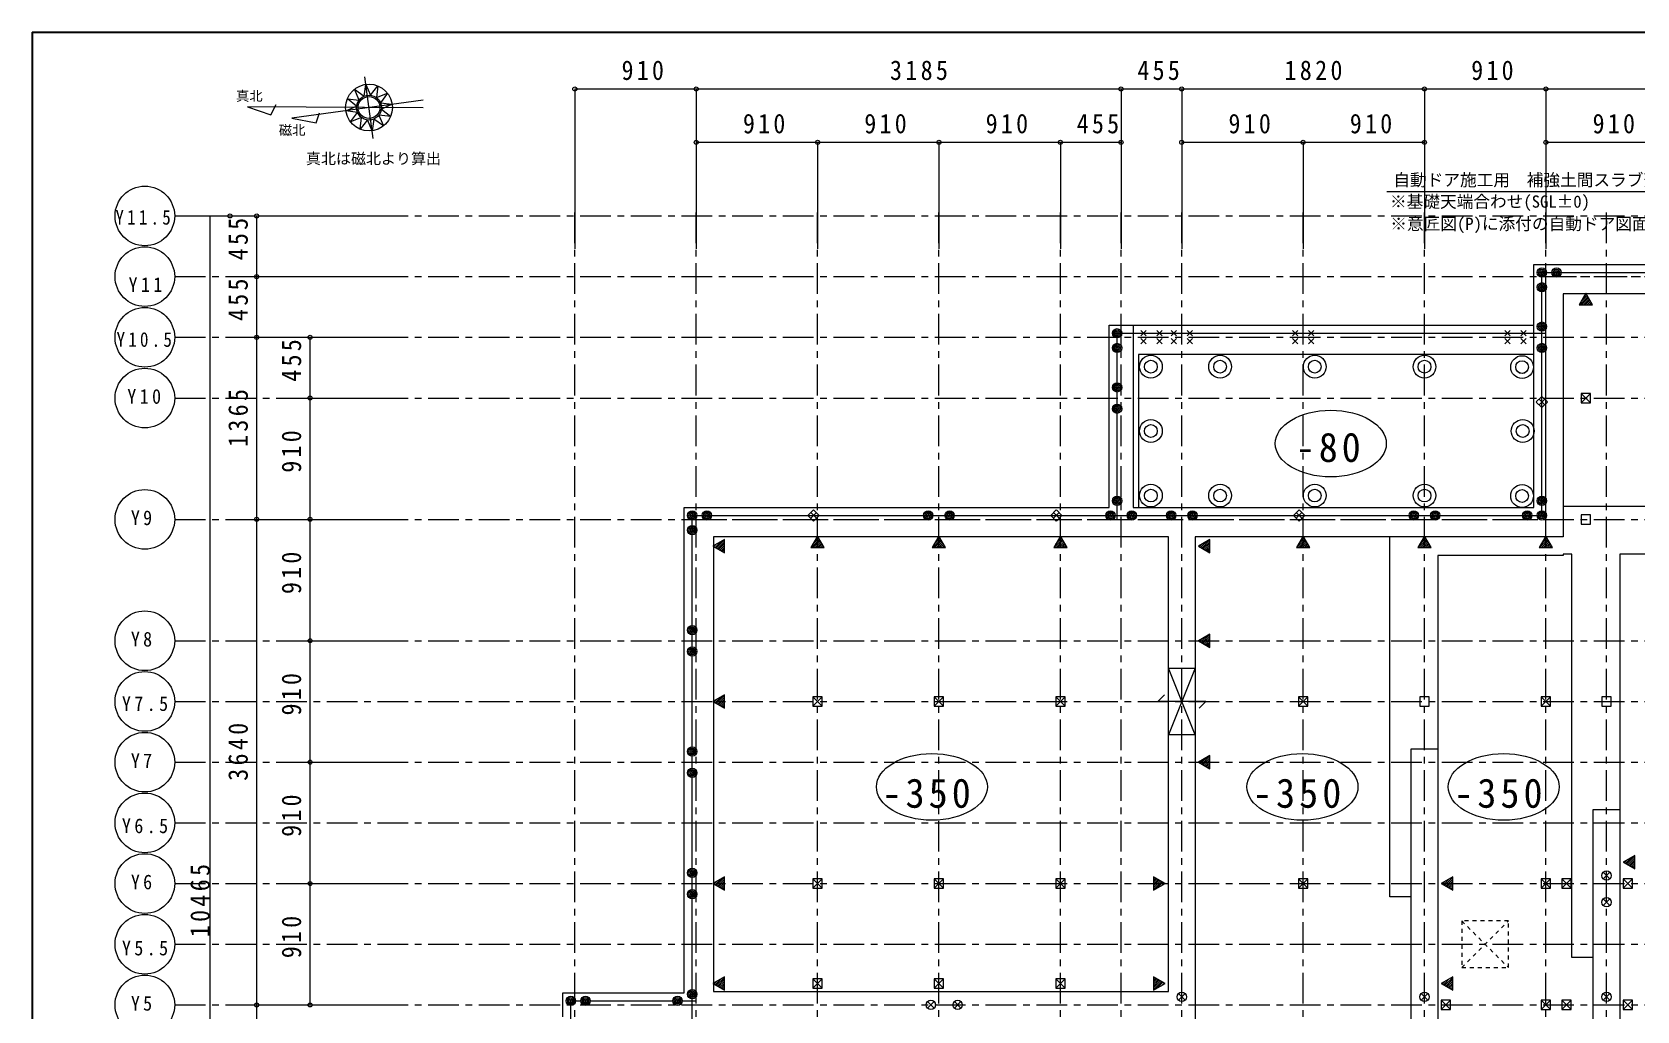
# Model space of a CAD drawing. Units: millimetres at full size, sheet at 1:50. Extents: x -17704 to 55037, y -1981 to 18549.
# Drawn here: x -17704 to -5672, y 10931 to 18270 of the extents above; entities that cross this region are included whole.
import ezdxf
from ezdxf.enums import TextEntityAlignment as Align

# ---------------------------------------------------------------- set-up
doc = ezdxf.new("R2010")
doc.units = ezdxf.units.MM
doc.header["$LTSCALE"] = 50
doc.linetypes.add('USER2', pattern=[7.6, 4.6, -1, 1, -1])
doc.linetypes.add('USER4', pattern=[1.2, 0.6, -0.6])
for name, color, linetype, lineweight in [('0-1_画層21', 30, 'Continuous', 18), ('1-0', 7, 'Continuous', 18), ('3-0', 7, 'Continuous', 5), ('3-5', 6, 'Continuous', 15), ('8-0', 9, 'Continuous', 18)]:
    doc.layers.add(name, color=color, linetype=linetype, lineweight=lineweight)
doc.layers.add('5-0', color=7, linetype='Continuous')
doc.styles.add('ＭＳ ゴシック', font='')
doc.styles.get('ＭＳ ゴシック').set_extended_font_data('MS Gothic')

msp = doc.modelspace()

# ---------------------------------------------------------------- linework, layer by layer
at = {"layer": '0-1_画層21'}
for p, q in [((-6444.84, 16526.23), (-3989.84, 16526.23)), ((-6444.84, 14706.23), (-6444.84, 16526.23)), ((-4209.84, 16306.23), (-6224.84, 16306.23)), ((-6224.84, 16306.23), (-6224.84, 14486.23)), ((-9449.83, 16071.23), (-6444.84, 16071.23)), ((-12814.83, 14706.23), (-9629.83, 14706.23)), ((-12814.83, 11066.24), (-12814.83, 14706.23)), ((-7354.84, 14706.23), (-6444.84, 14706.23)), ((-6224.84, 14716.23), (-4209.84, 14716.23)), ((-12754.83, 6396.24), (-12754.83, 14646.23)), ((-12594.83, 14486.23), (-12594.83, 11076.24)), ((-9184.83, 14486.23), (-12594.83, 14486.23)), ((-9184.83, 11076.24), (-9184.83, 14486.23)), ((-8984.83, 14486.23), (-8984.83, 10166.24)), ((-7174.84, 14486.23), (-8984.83, 14486.23)), ((-7524.84, 12796.23), (-7524.84, 14486.23)), ((-6224.84, 14486.23), (-7354.84, 14486.23)), ((-7164.84, 14346.23), (-7164.84, 12896.23)), ((-6224.84, 14346.23), (-7164.84, 14346.23)), ((-6159.84, 12341.23), (-6159.84, 14356.23)), ((-5799.84, 14356.23), (-5799.84, 12441.23)), ((-4209.84, 14356.23), (-5799.84, 14356.23)), ((-8984.83, 13001.23), (-9184.84, 13501.24)), ((-8984.83, 13001.23), (-9184.83, 13001.23)), ((-7524.84, 11786.23), (-7524.84, 12896.23)), ((-7364.84, 11786.23), (-7364.84, 12896.23)), ((-7364.84, 12896.23), (-7164.84, 12896.23)), ((-7164.84, 12896.23), (-7164.84, 11786.23)), ((-6159.84, 11331.24), (-6159.84, 12441.23)), ((-5799.84, 12441.23), (-5799.84, 11331.24)), ((-7364.84, 10166.24), (-7364.84, 11986.23)), ((-7164.84, 11986.23), (-7164.84, 10166.24)), ((-5999.84, 10166.24), (-5999.84, 11531.23)), ((-5799.84, 11531.23), (-5799.84, 10166.24)), ((-5999.84, 11331.24), (-6159.84, 11331.24)), ((-12594.83, 11076.24), (-9184.83, 11076.24)), ((-13724.83, 11066.24), (-12814.83, 11066.24)), ((-13724.83, 10886.24), (-13724.83, 11066.24))]:
    msp.add_line(p, q, dxfattribs=at)
for points in [[(-9629.83, 14706.23), (-9629.83, 16071.23), (-9449.83, 16071.23), (-9449.83, 14706.23), (-7174.84, 14706.23)], [(-6444.84, 15851.23), (-9409.83, 15851.23), (-9409.83, 14706.23)], [(-9184.83, 13501.23), (-8984.83, 13501.23), (-9184.84, 13001.23)], [(-5999.84, 11331.24), (-5999.84, 12441.23), (-5799.84, 12441.23)]]:
    msp.add_lwpolyline(points, dxfattribs=at)
at = {"layer": '1-0'}
for p, q in [((-15145.55, 17472.34), (-15210.12, 17935.23)), ((-15285.59, 17842.01), (-15214.27, 17789.87)), ((-15252.43, 17760.12), (-15285.59, 17842.01)), ((-15214.27, 17789.87), (-15202.04, 17877.37)), ((-15202.04, 17877.37), (-15166.34, 17796.55)), ((-15166.34, 17796.55), (-15112.01, 17866.22)), ((-15112.01, 17866.22), (-15121.5, 17778.38)), ((-15121.5, 17778.38), (-15039.61, 17811.55)), ((-15039.61, 17811.55), (-15091.75, 17740.22)), ((-16089.19, 17710.03), (-15914.33, 17650.41)), ((-14770.94, 17701), (-16089.19, 17710.03)), ((-15914.33, 17650.41), (-15875.15, 17727.44)), ((-14772.8, 17760.28), (-15756.45, 17623.08)), ((-15351.42, 17679.57), (-15270.6, 17715.27)), ((-15340.27, 17769.61), (-15252.43, 17760.12)), ((-15270.6, 17715.27), (-15340.27, 17769.61)), ((-15091.75, 17740.22), (-15004.25, 17728)), ((-15004.25, 17728), (-15085.07, 17692.3)), ((-15085.07, 17692.3), (-15015.4, 17637.96)), ((-15756.45, 17623.08), (-15574.79, 17589.43)), ((-15574.79, 17589.43), (-15549.61, 17664.17)), ((-15263.91, 17667.35), (-15351.42, 17679.57)), ((-15316.05, 17596.03), (-15263.91, 17667.35)), ((-15234.16, 17629.19), (-15316.05, 17596.03)), ((-15243.66, 17541.35), (-15234.16, 17629.19)), ((-15189.32, 17611.02), (-15243.66, 17541.35)), ((-15153.62, 17530.2), (-15189.32, 17611.02)), ((-15141.4, 17617.71), (-15153.62, 17530.2)), ((-15070.07, 17565.56), (-15141.4, 17617.71)), ((-15103.24, 17647.46), (-15070.07, 17565.56)), ((-15015.4, 17637.96), (-15103.24, 17647.46))]:
    msp.add_line(p, q, dxfattribs=at)
for radius in [175.26, 93.47, 81.79]:
    msp.add_circle((-15177.83, 17703.79), radius, dxfattribs=at)
at = {"layer": '3-0'}
msp.add_line((-7547.93, 17075.14), (-4193.85, 17075.14), dxfattribs=at)
for centre in [(-7967.3, 15184.45), (-10957.41, 12610.6), (-8179.66, 12610.6), (-6670.76, 12610.6)]:
    msp.add_ellipse(centre, major_axis=(416.1, 0), ratio=0.6, dxfattribs=at)
at = {"layer": '3-5'}
for centre, radius in [((-9316.3, 15761), 85.31), ((-9316.3, 15761), 47.77), ((-8797.04, 15761), 85.31), ((-8797.04, 15761), 47.77), ((-8087.58, 15761), 85.31), ((-8087.58, 15761), 47.77), ((-7264.78, 15761), 85.31), ((-7264.78, 15761), 47.77), ((-6533.22, 15757.84), 85.31), ((-6533.22, 15757.84), 47.77), ((-6533.22, 15757.79), 47.77), ((-9316.3, 15278.77), 85.31), ((-9316.3, 15278.77), 47.77), ((-6528.53, 15278.77), 85.31), ((-6528.53, 15278.77), 47.77), ((-9316.3, 14795.03), 85.31), ((-9316.3, 14795.03), 47.77), ((-8797.04, 14795.03), 85.31), ((-8797.04, 14795.03), 47.77), ((-8087.58, 14795.03), 85.31), ((-8087.58, 14795.03), 47.77), ((-7264.78, 14795.03), 85.31), ((-7264.78, 14795.03), 47.77), ((-6533.22, 14791.82), 85.31), ((-6533.22, 14791.82), 47.77)]:
    msp.add_circle(centre, radius, dxfattribs=at)
at = {"layer": '5-0'}
for q in [(-17703.72, -1981.01), (10860.17, 18269.53)]:
    msp.add_line((-17703.72, 18269.53), q, dxfattribs=at)
at = {"layer": '8-0'}
for p, q in [((-13634.83, 17843.46), (-12724.83, 17843.46)), ((-13634.83, 17843.46), (-13634.83, 16643.46)), ((-12724.83, 17843.46), (-12724.83, 16643.46)), ((-12724.83, 17843.46), (-9539.83, 17843.46)), ((-12724.83, 17843.46), (-12724.83, 16643.46)), ((-9539.83, 17843.46), (-9539.83, 16643.46)), ((-9539.83, 17843.46), (-9084.83, 17843.46)), ((-9539.83, 17843.46), (-9539.83, 16643.46)), ((-9084.83, 17843.46), (-9084.83, 16643.46)), ((-9084.83, 17843.46), (-7264.84, 17843.46)), ((-9084.83, 17843.46), (-9084.83, 16643.46)), ((-7264.84, 17843.46), (-7264.84, 16643.46)), ((-7264.84, 17843.46), (-6354.84, 17843.46)), ((-7264.84, 17843.46), (-7264.84, 16643.46)), ((-6354.84, 17843.46), (-6354.84, 16643.46)), ((-6354.84, 17843.46), (-4079.84, 17843.46)), ((-6354.84, 17843.46), (-6354.84, 16643.46)), ((-12724.83, 17443.46), (-11814.83, 17443.46)), ((-12724.83, 17443.46), (-12724.83, 16643.46)), ((-11814.83, 17443.46), (-11814.83, 16643.46)), ((-11814.83, 17443.46), (-10904.83, 17443.46)), ((-11814.83, 17443.46), (-11814.83, 16643.46)), ((-10904.83, 17443.46), (-10904.83, 16643.46)), ((-10904.83, 17443.46), (-9994.83, 17443.46)), ((-10904.83, 17443.46), (-10904.83, 16643.46)), ((-9994.83, 17443.46), (-9994.83, 16643.46)), ((-9994.83, 17443.46), (-9539.83, 17443.46)), ((-9994.83, 17443.46), (-9994.83, 16643.46)), ((-9539.83, 17443.46), (-9539.83, 16643.46)), ((-9084.83, 17443.46), (-8174.84, 17443.46)), ((-9084.83, 17443.46), (-9084.83, 16643.46)), ((-8174.84, 17443.46), (-8174.84, 16643.46)), ((-8174.84, 17443.46), (-7264.84, 17443.46)), ((-8174.84, 17443.46), (-8174.84, 16643.46)), ((-7264.84, 17443.46), (-7264.84, 16643.46)), ((-6354.84, 17443.46), (-5444.84, 17443.46)), ((-6354.84, 17443.46), (-6354.84, 16643.46)), ((-16434.82, 16891.23), (-15034.83, 16891.23)), ((-16368.16, 6426.24), (-16368.16, 16891.23)), ((-16234.83, 16891.23), (-15034.83, 16891.23)), ((-16019.6, 16436.23), (-16019.6, 16891.23)), ((-16234.83, 16436.23), (-15034.83, 16436.23)), ((-16234.83, 16436.23), (-15034.83, 16436.23)), ((-16019.6, 15981.23), (-16019.6, 16436.23)), ((-6101.42, 16224.63), (-6040.19, 16285.86)), ((-6090.18, 16250.01), (-6045.37, 16294.82)), ((-6087.28, 16224.63), (-6035.01, 16276.89)), ((-6073.14, 16224.63), (-6029.84, 16267.93)), ((-6070.87, 16283.47), (-6050.54, 16303.79)), ((-6059, 16224.63), (-6024.66, 16258.96)), ((-6044.86, 16224.63), (-6019.49, 16250)), ((-6030.71, 16224.63), (-6014.31, 16241.03)), ((-6016.57, 16224.63), (-6009.13, 16232.06)), ((-9569.83, 14616.23), (-9569.83, 16011.23)), ((-9569.83, 16011.23), (-6354.84, 16011.23)), ((-9392.33, 15991.23), (-9352.33, 16031.23)), ((-9352.33, 15991.23), (-9392.33, 16031.23)), ((-9272.33, 15991.23), (-9232.33, 16031.23)), ((-9232.33, 15991.23), (-9272.33, 16031.23)), ((-9164.83, 15991.23), (-9124.83, 16031.23)), ((-9124.83, 15991.23), (-9164.83, 16031.23)), ((-9044.83, 15991.23), (-9004.83, 16031.23)), ((-9004.83, 15991.23), (-9044.83, 16031.23)), ((-8254.84, 15991.23), (-8214.84, 16031.23)), ((-8214.84, 15991.23), (-8254.84, 16031.23)), ((-8134.84, 15991.23), (-8094.84, 16031.23)), ((-8094.84, 15991.23), (-8134.84, 16031.23)), ((-6662.34, 15991.23), (-6622.34, 16031.23)), ((-6622.34, 15991.23), (-6662.34, 16031.23)), ((-6542.34, 15991.23), (-6502.34, 16031.23)), ((-6502.34, 15991.23), (-6542.34, 16031.23)), ((-16234.83, 15981.23), (-15034.83, 15981.23)), ((-16234.83, 15981.23), (-15034.83, 15981.23)), ((-16019.6, 14616.23), (-16019.6, 15981.23)), ((-15834.83, 15981.23), (-15034.83, 15981.23)), ((-15619.6, 15526.23), (-15619.6, 15981.23)), ((-9392.33, 15931.23), (-9352.33, 15971.23)), ((-9352.33, 15931.23), (-9392.33, 15971.23)), ((-9272.33, 15931.23), (-9232.33, 15971.23)), ((-9232.33, 15931.23), (-9272.33, 15971.23)), ((-9164.83, 15931.23), (-9124.83, 15971.23)), ((-9124.83, 15931.23), (-9164.83, 15971.23)), ((-9044.83, 15931.23), (-9004.83, 15971.23)), ((-9004.83, 15931.23), (-9044.83, 15971.23)), ((-8254.84, 15931.23), (-8214.84, 15971.23)), ((-8214.84, 15931.23), (-8254.84, 15971.23)), ((-8134.84, 15931.23), (-8094.84, 15971.23)), ((-8094.84, 15931.23), (-8134.84, 15971.23)), ((-6662.34, 15931.23), (-6622.34, 15971.23)), ((-6622.34, 15931.23), (-6662.34, 15971.23)), ((-6542.34, 15931.23), (-6502.34, 15971.23)), ((-6502.34, 15931.23), (-6542.34, 15971.23)), ((-15834.83, 15526.23), (-15034.83, 15526.23)), ((-15834.83, 15526.23), (-15034.83, 15526.23)), ((-15619.6, 14616.23), (-15619.6, 15526.23)), ((-6427.05, 15496.44), (-6385.05, 15538.44)), ((-6342.62, 15496.44), (-6384.62, 15538.44)), ((-6089.84, 15491.23), (-6019.84, 15561.23)), ((-6019.84, 15491.23), (-6089.84, 15561.23)), ((-6385.05, 15454.02), (-6427.05, 15496.02)), ((-6405.84, 15475.23), (-6363.84, 15517.23)), ((-6363.84, 15475.23), (-6405.84, 15517.23)), ((-6384.62, 15454.02), (-6342.62, 15496.02)), ((-11887.04, 14646.44), (-11845.04, 14688.44)), ((-11802.62, 14646.44), (-11844.62, 14688.44)), ((-10067.05, 14646.44), (-10025.05, 14688.44)), ((-9982.62, 14646.44), (-10024.62, 14688.44)), ((-8247.05, 14646.44), (-8205.05, 14688.44)), ((-8162.62, 14646.44), (-8204.62, 14688.44)), ((-16234.83, 14616.23), (-15034.83, 14616.23)), ((-16234.83, 14616.23), (-15034.83, 14616.23)), ((-16019.6, 10976.24), (-16019.6, 14616.23)), ((-15834.83, 14616.23), (-15034.83, 14616.23)), ((-15834.83, 14616.23), (-15034.83, 14616.23)), ((-15619.6, 13706.23), (-15619.6, 14616.23)), ((-11845.04, 14604.02), (-11887.04, 14646.02)), ((-11865.83, 14625.23), (-11823.83, 14667.23)), ((-11823.83, 14625.23), (-11865.83, 14667.23)), ((-11844.62, 14604.02), (-11802.62, 14646.02)), ((-10025.05, 14604.02), (-10067.05, 14646.02)), ((-10045.83, 14625.23), (-10003.83, 14667.23)), ((-10003.83, 14625.23), (-10045.83, 14667.23)), ((-10024.62, 14604.02), (-9982.62, 14646.02)), ((-8205.05, 14604.02), (-8247.05, 14646.02)), ((-8225.84, 14625.23), (-8183.84, 14667.23)), ((-8183.84, 14625.23), (-8225.84, 14667.23)), ((-8204.62, 14604.02), (-8162.62, 14646.02)), ((-12583.43, 14406.76), (-12538.61, 14451.58)), ((-12574.46, 14401.58), (-12513.23, 14462.82)), ((-12565.49, 14396.41), (-12513.23, 14448.67)), ((-11861.42, 14404.63), (-11800.18, 14465.86)), ((-11850.18, 14430.01), (-11805.36, 14474.83)), ((-11847.27, 14404.63), (-11795.01, 14456.9)), ((-11833.13, 14404.63), (-11789.83, 14447.93)), ((-11830.86, 14463.47), (-11810.54, 14483.79)), ((-11818.99, 14404.63), (-11784.65, 14438.96)), ((-10951.42, 14404.63), (-10890.18, 14465.86)), ((-10940.18, 14430.01), (-10895.36, 14474.83)), ((-10937.28, 14404.63), (-10885.01, 14456.9)), ((-10923.13, 14404.63), (-10879.83, 14447.93)), ((-10920.86, 14463.47), (-10900.54, 14483.79)), ((-10908.99, 14404.63), (-10874.66, 14438.96)), ((-10041.42, 14404.63), (-9980.19, 14465.86)), ((-10030.18, 14430.01), (-9985.36, 14474.83)), ((-10027.28, 14404.63), (-9975.01, 14456.9)), ((-10013.13, 14404.63), (-9969.83, 14447.93)), ((-10010.86, 14463.47), (-9990.54, 14483.79)), ((-9998.99, 14404.63), (-9964.66, 14438.96)), ((-8943.43, 14406.76), (-8898.61, 14451.58)), ((-8934.46, 14401.58), (-8873.23, 14462.82)), ((-8925.5, 14396.41), (-8873.23, 14448.67)), ((-8221.42, 14404.63), (-8160.19, 14465.86)), ((-8210.18, 14430.01), (-8165.36, 14474.83)), ((-8207.28, 14404.63), (-8155.01, 14456.9)), ((-8193.14, 14404.63), (-8149.84, 14447.93)), ((-8190.86, 14463.47), (-8170.54, 14483.79)), ((-8178.99, 14404.63), (-8144.66, 14438.96)), ((-7311.42, 14404.63), (-7250.19, 14465.86)), ((-7300.18, 14430.01), (-7255.37, 14474.83)), ((-7297.28, 14404.63), (-7245.01, 14456.9)), ((-7283.14, 14404.63), (-7239.84, 14447.93)), ((-7280.86, 14463.47), (-7260.54, 14483.79)), ((-7269, 14404.63), (-7234.66, 14438.96)), ((-6401.42, 14404.63), (-6340.19, 14465.86)), ((-6390.18, 14430.01), (-6345.37, 14474.83)), ((-6387.28, 14404.63), (-6335.01, 14456.9)), ((-6373.14, 14404.63), (-6329.84, 14447.93)), ((-6370.87, 14463.47), (-6350.54, 14483.79)), ((-6359, 14404.63), (-6324.66, 14438.96)), ((-12592.39, 14411.94), (-12572.07, 14432.26)), ((-12556.53, 14391.23), (-12513.23, 14434.53)), ((-12547.56, 14386.05), (-12513.23, 14420.39)), ((-12538.6, 14380.88), (-12513.23, 14406.25)), ((-12529.63, 14375.7), (-12513.23, 14392.11)), ((-12520.67, 14370.53), (-12513.23, 14377.96)), ((-11804.85, 14404.63), (-11779.48, 14430)), ((-11790.71, 14404.63), (-11774.3, 14421.03)), ((-11776.56, 14404.63), (-11769.13, 14412.07)), ((-10894.85, 14404.63), (-10869.48, 14430)), ((-10880.71, 14404.63), (-10864.3, 14421.03)), ((-10866.56, 14404.63), (-10859.13, 14412.07)), ((-9984.85, 14404.63), (-9959.48, 14430)), ((-9970.71, 14404.63), (-9954.3, 14421.03)), ((-9956.57, 14404.63), (-9949.13, 14412.07)), ((-8952.4, 14411.94), (-8932.07, 14432.26)), ((-8916.53, 14391.23), (-8873.23, 14434.53)), ((-8907.57, 14386.05), (-8873.23, 14420.39)), ((-8898.6, 14380.88), (-8873.23, 14406.25)), ((-8889.64, 14375.7), (-8873.23, 14392.11)), ((-8880.67, 14370.53), (-8873.23, 14377.96)), ((-8164.85, 14404.63), (-8139.48, 14430)), ((-8150.71, 14404.63), (-8134.31, 14421.03)), ((-8136.57, 14404.63), (-8129.13, 14412.07)), ((-7254.85, 14404.63), (-7229.48, 14430)), ((-7240.71, 14404.63), (-7224.31, 14421.03)), ((-7226.57, 14404.63), (-7219.13, 14412.07)), ((-6344.86, 14404.63), (-6319.49, 14430)), ((-6330.71, 14404.63), (-6314.31, 14421.03)), ((-6316.57, 14404.63), (-6309.13, 14412.07)), ((-8952.4, 13701.94), (-8932.07, 13722.26)), ((-8943.43, 13696.76), (-8898.61, 13741.58)), ((-8934.46, 13691.58), (-8873.23, 13752.82)), ((-8925.5, 13686.41), (-8873.23, 13738.68)), ((-8916.53, 13681.23), (-8873.23, 13724.53)), ((-15834.83, 13706.23), (-15034.83, 13706.23)), ((-15834.83, 13706.23), (-15034.83, 13706.23)), ((-15619.6, 12796.23), (-15619.6, 13706.23)), ((-8907.57, 13676.06), (-8873.23, 13710.39)), ((-8898.6, 13670.88), (-8873.23, 13696.25)), ((-8889.64, 13665.7), (-8873.23, 13682.11)), ((-8880.67, 13660.53), (-8873.23, 13667.96)), ((-9184.83, 13001.23), (-9184.83, 13501.23)), ((-8984.83, 13501.23), (-8984.83, 13001.23)), ((-12592.39, 13246.94), (-12572.07, 13267.26)), ((-12583.43, 13241.76), (-12538.61, 13286.58)), ((-12574.46, 13236.59), (-12513.23, 13297.82)), ((-12565.49, 13231.41), (-12513.23, 13283.68)), ((-12556.53, 13226.23), (-12513.23, 13269.53)), ((-12547.56, 13221.06), (-12513.23, 13255.39)), ((-12538.6, 13215.88), (-12513.23, 13241.25)), ((-11849.83, 13216.23), (-11779.83, 13286.23)), ((-11779.83, 13216.23), (-11849.83, 13286.23)), ((-10939.83, 13216.23), (-10869.83, 13286.23)), ((-10869.83, 13216.23), (-10939.83, 13286.23)), ((-10029.83, 13216.23), (-9959.83, 13286.23)), ((-9959.83, 13216.23), (-10029.83, 13286.23)), ((-9264.83, 13251.23), (-9214.83, 13301.23)), ((-8904.83, 13251.23), (-9264.83, 13251.23)), ((-8904.83, 13251.23), (-8954.83, 13201.23)), ((-8209.84, 13216.23), (-8139.84, 13286.23)), ((-8139.84, 13216.23), (-8209.84, 13286.23)), ((-6389.84, 13216.23), (-6319.84, 13286.23)), ((-6319.84, 13216.23), (-6389.84, 13286.23)), ((-12529.63, 13210.7), (-12513.23, 13227.11)), ((-12520.67, 13205.53), (-12513.23, 13212.97)), ((-15834.83, 12796.23), (-15034.83, 12796.23)), ((-15834.83, 12796.23), (-15034.83, 12796.23)), ((-15619.6, 11886.23), (-15619.6, 12796.23)), ((-8952.4, 12791.94), (-8932.07, 12812.26)), ((-8943.43, 12786.76), (-8898.61, 12831.58)), ((-8934.46, 12781.59), (-8873.23, 12842.82)), ((-8925.5, 12776.41), (-8873.23, 12828.68)), ((-8916.53, 12771.23), (-8873.23, 12814.53)), ((-8907.57, 12766.06), (-8873.23, 12800.39)), ((-8898.6, 12760.88), (-8873.23, 12786.25)), ((-8889.64, 12755.7), (-8873.23, 12772.11)), ((-8880.67, 12750.53), (-8873.23, 12757.97)), ((-5767.4, 12041.94), (-5747.08, 12062.26)), ((-5758.43, 12036.76), (-5713.62, 12081.58)), ((-5749.47, 12031.59), (-5688.24, 12092.82)), ((-5740.5, 12026.41), (-5688.24, 12078.68)), ((-5731.54, 12021.23), (-5688.24, 12064.54)), ((-5722.57, 12016.06), (-5688.24, 12050.39)), ((-5713.61, 12010.88), (-5688.24, 12036.25)), ((-12583.43, 11876.76), (-12538.61, 11921.58)), ((-12574.46, 11871.59), (-12513.23, 11932.82)), ((-12565.49, 11866.41), (-12513.23, 11918.68)), ((-11849.83, 11851.23), (-11779.83, 11921.23)), ((-11779.83, 11851.23), (-11849.83, 11921.23)), ((-10939.83, 11851.23), (-10869.83, 11921.23)), ((-10869.83, 11851.23), (-10939.83, 11921.23)), ((-10029.83, 11851.23), (-9959.83, 11921.23)), ((-9959.83, 11851.23), (-10029.83, 11921.23)), ((-9296.44, 11924.5), (-9289, 11931.94)), ((-9296.44, 11910.36), (-9280.03, 11926.76)), ((-9296.44, 11896.22), (-9271.07, 11921.59)), ((-9296.44, 11882.08), (-9262.1, 11916.41)), ((-9296.44, 11867.93), (-9253.14, 11911.23)), ((-8209.84, 11851.23), (-8139.84, 11921.23)), ((-8139.84, 11851.23), (-8209.84, 11921.23)), ((-7123.43, 11876.76), (-7078.62, 11921.58)), ((-7114.47, 11871.59), (-7053.23, 11932.82)), ((-7105.5, 11866.41), (-7053.23, 11918.68)), ((-6389.84, 11851.23), (-6319.84, 11921.23)), ((-6319.84, 11851.23), (-6389.84, 11921.23)), ((-6234.84, 11851.23), (-6164.84, 11921.23)), ((-6164.84, 11851.23), (-6234.84, 11921.23)), ((-5924.59, 11921.49), (-5875.09, 11970.98)), ((-5875.09, 11921.49), (-5924.59, 11970.98)), ((-5774.84, 11851.23), (-5704.84, 11921.23)), ((-5704.84, 11851.23), (-5774.84, 11921.23)), ((-5704.64, 12005.7), (-5688.24, 12022.11)), ((-5695.67, 12000.53), (-5688.24, 12007.97)), ((-15834.83, 11886.23), (-15034.83, 11886.23)), ((-15834.83, 11886.23), (-15034.83, 11886.23)), ((-15619.6, 10976.24), (-15619.6, 11886.23)), ((-12592.39, 11881.94), (-12572.07, 11902.26)), ((-12556.53, 11861.23), (-12513.23, 11904.54)), ((-12547.56, 11856.06), (-12513.23, 11890.39)), ((-12538.6, 11850.88), (-12513.23, 11876.25)), ((-12529.63, 11845.71), (-12513.23, 11862.11)), ((-12520.67, 11840.53), (-12513.23, 11847.97)), ((-9296.44, 11853.79), (-9244.17, 11906.06)), ((-9296.44, 11839.65), (-9235.2, 11900.88)), ((-9271.05, 11850.89), (-9226.24, 11895.71)), ((-9237.59, 11870.21), (-9217.27, 11890.53)), ((-7132.4, 11881.94), (-7112.08, 11902.26)), ((-7096.54, 11861.23), (-7053.23, 11904.54)), ((-7087.57, 11856.06), (-7053.23, 11890.39)), ((-7078.6, 11850.88), (-7053.23, 11876.25)), ((-7069.64, 11845.71), (-7053.23, 11862.11)), ((-7060.67, 11840.53), (-7053.23, 11847.97)), ((-7364.84, 11786.23), (-7524.84, 11786.23)), ((-5924.59, 11721.49), (-5875.09, 11770.98)), ((-5875.09, 11721.49), (-5924.59, 11770.98)), ((-12592.39, 11131.94), (-12572.07, 11152.26)), ((-12583.43, 11126.76), (-12538.61, 11171.58)), ((-12574.46, 11121.59), (-12513.23, 11182.82)), ((-12565.49, 11116.41), (-12513.23, 11168.68)), ((-12556.53, 11111.24), (-12513.23, 11154.54)), ((-12547.56, 11106.06), (-12513.23, 11140.39)), ((-12538.6, 11100.88), (-12513.23, 11126.25)), ((-12529.63, 11095.71), (-12513.23, 11112.11)), ((-12520.67, 11090.53), (-12513.23, 11097.97)), ((-11849.83, 11101.24), (-11779.83, 11171.24)), ((-11779.83, 11101.24), (-11849.83, 11171.24)), ((-10939.83, 11101.24), (-10869.83, 11171.24)), ((-10869.83, 11101.24), (-10939.83, 11171.24)), ((-10029.83, 11101.24), (-9959.83, 11171.24)), ((-9959.83, 11101.24), (-10029.83, 11171.24)), ((-9296.44, 11174.5), (-9289, 11181.94)), ((-9296.44, 11160.36), (-9280.03, 11176.76)), ((-9296.44, 11146.22), (-9271.07, 11171.59)), ((-9296.44, 11132.08), (-9262.1, 11166.41)), ((-9296.44, 11117.93), (-9253.14, 11161.24)), ((-9296.44, 11103.79), (-9244.17, 11156.06)), ((-9296.44, 11089.65), (-9235.2, 11150.88)), ((-9271.05, 11100.89), (-9226.24, 11145.71)), ((-9237.59, 11120.21), (-9217.27, 11140.53)), ((-7132.4, 11131.94), (-7112.08, 11152.26)), ((-7123.43, 11126.76), (-7078.62, 11171.58)), ((-7114.47, 11121.59), (-7053.23, 11182.82)), ((-7105.5, 11116.41), (-7053.23, 11168.68)), ((-7096.54, 11111.24), (-7053.23, 11154.54)), ((-7087.57, 11106.06), (-7053.23, 11140.39)), ((-7078.6, 11100.88), (-7053.23, 11126.25)), ((-7069.64, 11095.71), (-7053.23, 11112.11)), ((-7060.67, 11090.53), (-7053.23, 11097.97)), ((-16234.83, 10976.24), (-15034.83, 10976.24)), ((-16234.83, 10976.24), (-15034.83, 10976.24)), ((-16019.6, 10066.24), (-16019.6, 10976.24)), ((-15834.83, 10976.24), (-15034.83, 10976.24)), ((-13664.83, 11006.24), (-12724.83, 11006.24)), ((-13664.83, 6396.24), (-13664.83, 11006.24)), ((-10989.58, 10951.49), (-10940.08, 11000.98)), ((-10940.08, 10951.49), (-10989.58, 11000.98)), ((-10789.58, 10951.49), (-10740.08, 11000.98)), ((-10740.08, 10951.49), (-10789.58, 11000.98)), ((-9109.58, 11011.49), (-9060.09, 11060.98)), ((-9060.09, 11011.49), (-9109.58, 11060.98)), ((-7289.59, 11011.49), (-7240.09, 11060.98)), ((-7240.09, 11011.49), (-7289.59, 11060.98)), ((-7139.84, 10941.24), (-7069.84, 11011.24)), ((-7069.84, 10941.24), (-7139.84, 11011.24)), ((-6389.84, 10941.24), (-6319.84, 11011.24)), ((-6319.84, 10941.24), (-6389.84, 11011.24)), ((-6234.84, 10941.24), (-6164.84, 11011.24)), ((-6164.84, 10941.24), (-6234.84, 11011.24)), ((-5924.59, 11011.49), (-5875.09, 11060.98)), ((-5875.09, 11011.49), (-5924.59, 11060.98)), ((-5774.84, 10941.24), (-5704.84, 11011.24)), ((-5704.84, 10941.24), (-5774.84, 11011.24))]:
    msp.add_line(p, q, dxfattribs=at)
at = {"layer": '8-0', "linetype": 'USER2'}
for p, q in [((-16634.82, 16891.23), (7840.14, 16891.23)), ((-13634.83, 4146.29), (-13634.83, 16943.73)), ((-12724.83, 4146.29), (-12724.83, 16943.73)), ((-11814.83, 4146.29), (-11814.83, 16943.73)), ((-10904.83, 4146.29), (-10904.83, 16943.73)), ((-9994.83, 4146.29), (-9994.83, 16943.73)), ((-9539.83, 4146.29), (-9539.83, 16943.73)), ((-9084.83, 4146.29), (-9084.83, 16943.73)), ((-8174.84, 4146.29), (-8174.84, 16943.73)), ((-7264.84, 4146.29), (-7264.84, 16943.73)), ((-6354.84, 4146.29), (-6354.84, 16943.73)), ((-5899.84, 4146.29), (-5899.84, 16943.73)), ((-16634.82, 16436.23), (7840.14, 16436.23)), ((-16634.82, 16436.23), (7840.14, 16436.23)), ((-16634.82, 15981.23), (7840.14, 15981.23)), ((-16634.82, 15526.23), (7840.14, 15526.23)), ((-16634.82, 14616.23), (7840.14, 14616.23)), ((-16634.82, 13706.23), (7840.14, 13706.23)), ((-16634.82, 13251.23), (7840.14, 13251.23)), ((-16634.82, 12796.23), (7840.14, 12796.23)), ((-16634.82, 12341.23), (7840.14, 12341.23)), ((-16634.82, 11886.23), (7840.14, 11886.23)), ((-16634.82, 11431.23), (7840.14, 11431.23)), ((-16634.82, 10976.24), (7840.14, 10976.24))]:
    msp.add_line(p, q, dxfattribs=at)
at = {"layer": '8-0', "linetype": 'USER4'}
for p, q in [((-6984.84, 11256.24), (-6634.84, 11606.23)), ((-6984.84, 11606.23), (-6634.84, 11256.24))]:
    msp.add_line(p, q, dxfattribs=at)
at = {"layer": '8-0', "linetype": 'USER2'}
msp.add_lwpolyline([(-12724.83, 14616.23), (-6354.84, 14616.23), (-6354.84, 16436.23), (-4079.84, 16436.23), (-4079.84, 10066.24), (-1349.84, 10066.24), (-1349.84, 16891.23), (3655.15, 16891.23), (3655.15, 15526.23), (5475.15, 15526.23), (5475.15, 12341.23), (4565.15, 12341.23), (4565.15, 9156.24), (6840.14, 9156.24), (6840.14, 6426.24), (-12724.83, 6426.24)], close=True, dxfattribs=at)
at = {"layer": '8-0'}
for points in [[(-6384.84, 14646.23), (-6384.84, 16466.23), (-4049.84, 16466.23), (-4049.84, 10096.24)], [(-12754.83, 14646.23), (-7264.84, 14646.23), (-6384.84, 14646.23)], [(-6159.84, 14356.23), (-6224.84, 14356.23), (-6224.84, 14346.23)]]:
    msp.add_lwpolyline(points, dxfattribs=at)
for points in [[(-6054.84, 16311.23), (-6104.84, 16224.63), (-6004.84, 16224.63)], [(-6089.84, 15491.23), (-6019.84, 15491.23), (-6019.84, 15561.23), (-6089.84, 15561.23)], [(-6089.84, 14581.23), (-6019.84, 14581.23), (-6019.84, 14651.23), (-6089.84, 14651.23)], [(-12599.83, 14416.23), (-12513.23, 14366.23), (-12513.23, 14466.23)], [(-11814.83, 14491.23), (-11864.83, 14404.63), (-11764.83, 14404.63)], [(-10904.83, 14491.23), (-10954.83, 14404.63), (-10854.83, 14404.63)], [(-9994.83, 14491.23), (-10044.83, 14404.63), (-9944.83, 14404.63)], [(-8959.83, 14416.23), (-8873.23, 14366.23), (-8873.23, 14466.23)], [(-8174.84, 14491.23), (-8224.84, 14404.63), (-8124.84, 14404.63)], [(-7264.84, 14491.23), (-7314.84, 14404.63), (-7214.84, 14404.63)], [(-6354.84, 14491.23), (-6404.84, 14404.63), (-6304.84, 14404.63)], [(-8959.83, 13706.23), (-8873.23, 13656.23), (-8873.23, 13756.23)], [(-12599.83, 13251.23), (-12513.23, 13201.23), (-12513.23, 13301.23)], [(-11849.83, 13216.23), (-11779.83, 13216.23), (-11779.83, 13286.23), (-11849.83, 13286.23)], [(-10939.83, 13216.23), (-10869.83, 13216.23), (-10869.83, 13286.23), (-10939.83, 13286.23)], [(-10029.83, 13216.23), (-9959.83, 13216.23), (-9959.83, 13286.23), (-10029.83, 13286.23)], [(-8209.84, 13216.23), (-8139.84, 13216.23), (-8139.84, 13286.23), (-8209.84, 13286.23)], [(-7299.84, 13216.23), (-7229.84, 13216.23), (-7229.84, 13286.23), (-7299.84, 13286.23)], [(-6389.84, 13216.23), (-6319.84, 13216.23), (-6319.84, 13286.23), (-6389.84, 13286.23)], [(-5934.84, 13216.23), (-5864.84, 13216.23), (-5864.84, 13286.23), (-5934.84, 13286.23)], [(-8959.83, 12796.23), (-8873.23, 12746.23), (-8873.23, 12846.23)], [(-5774.84, 12046.23), (-5688.24, 11996.23), (-5688.24, 12096.23)], [(-12599.83, 11886.23), (-12513.23, 11836.23), (-12513.23, 11936.23)], [(-11849.83, 11851.23), (-11779.83, 11851.23), (-11779.83, 11921.23), (-11849.83, 11921.23)], [(-10939.83, 11851.23), (-10869.83, 11851.23), (-10869.83, 11921.23), (-10939.83, 11921.23)], [(-10029.83, 11851.23), (-9959.83, 11851.23), (-9959.83, 11921.23), (-10029.83, 11921.23)], [(-9209.83, 11886.23), (-9296.44, 11936.23), (-9296.44, 11836.23)], [(-8209.84, 11851.23), (-8139.84, 11851.23), (-8139.84, 11921.23), (-8209.84, 11921.23)], [(-7139.84, 11886.23), (-7053.23, 11836.23), (-7053.23, 11936.23)], [(-6389.84, 11851.23), (-6319.84, 11851.23), (-6319.84, 11921.23), (-6389.84, 11921.23)], [(-6234.84, 11851.23), (-6164.84, 11851.23), (-6164.84, 11921.23), (-6234.84, 11921.23)], [(-5774.84, 11851.23), (-5704.84, 11851.23), (-5704.84, 11921.23), (-5774.84, 11921.23)], [(-12599.83, 11136.24), (-12513.23, 11086.24), (-12513.23, 11186.24)], [(-11849.83, 11101.24), (-11779.83, 11101.24), (-11779.83, 11171.24), (-11849.83, 11171.24)], [(-10939.83, 11101.24), (-10869.83, 11101.24), (-10869.83, 11171.24), (-10939.83, 11171.24)], [(-10029.83, 11101.24), (-9959.83, 11101.24), (-9959.83, 11171.24), (-10029.83, 11171.24)], [(-9209.83, 11136.24), (-9296.44, 11186.24), (-9296.44, 11086.24)], [(-7139.84, 11136.24), (-7053.23, 11086.24), (-7053.23, 11186.24)], [(-7139.84, 10941.24), (-7069.84, 10941.24), (-7069.84, 11011.24), (-7139.84, 11011.24)], [(-6389.84, 10941.24), (-6319.84, 10941.24), (-6319.84, 11011.24), (-6389.84, 11011.24)], [(-6234.84, 10941.24), (-6164.84, 10941.24), (-6164.84, 11011.24), (-6234.84, 11011.24)], [(-5774.84, 10941.24), (-5704.84, 10941.24), (-5704.84, 11011.24), (-5774.84, 11011.24)]]:
    msp.add_lwpolyline(points, close=True, dxfattribs=at)
at = {"layer": '8-0', "linetype": 'USER4'}
msp.add_lwpolyline([(-6634.84, 11606.23), (-6984.84, 11606.23), (-6984.84, 11256.24), (-6634.84, 11256.24)], close=True, dxfattribs=at)
at = {"layer": '8-0'}
for centre, radius in [((-13634.83, 17843.46), 15), ((-12724.83, 17843.46), 15), ((-12724.83, 17843.46), 15), ((-9539.83, 17843.46), 15), ((-9539.83, 17843.46), 15), ((-9084.83, 17843.46), 15), ((-9084.83, 17843.46), 15), ((-7264.84, 17843.46), 15), ((-7264.84, 17843.46), 15), ((-6354.84, 17843.46), 15), ((-6354.84, 17843.46), 15), ((-12724.83, 17443.46), 15), ((-11814.83, 17443.46), 15), ((-11814.83, 17443.46), 15), ((-10904.83, 17443.46), 15), ((-10904.83, 17443.46), 15), ((-9994.83, 17443.46), 15), ((-9994.83, 17443.46), 15), ((-9539.83, 17443.46), 15), ((-9084.83, 17443.46), 15), ((-8174.84, 17443.46), 15), ((-8174.84, 17443.46), 15), ((-7264.84, 17443.46), 15), ((-6354.84, 17443.46), 15), ((-16858.43, 16891.23), 223.61), ((-16219.6, 16891.23), 15), ((-16019.6, 16891.23), 15), ((-16858.43, 16436.23), 223.61), ((-16858.43, 16436.23), 223.61), ((-6384.84, 16466.23), 35), ((-6384.84, 16466.23), 25), ((-6274.84, 16466.23), 35), ((-6274.84, 16466.23), 25), ((-16019.6, 16436.23), 15), ((-16019.6, 16436.23), 15), ((-6384.84, 16356.23), 35), ((-6384.84, 16356.23), 25), ((-6384.84, 16466.23), 15), ((-6384.84, 16356.23), 15), ((-6384.84, 16466.23), 5), ((-6274.84, 16466.23), 15), ((-6274.84, 16466.23), 5), ((-6384.84, 16356.23), 5), ((-16858.43, 15981.23), 223.61), ((-9569.83, 16011.23), 35), ((-9569.83, 16011.23), 25), ((-9569.83, 16011.23), 15), ((-9569.83, 16011.23), 5), ((-6384.84, 16061.23), 35), ((-6384.84, 16061.23), 25), ((-6384.84, 16061.23), 15), ((-6384.84, 16061.23), 5), ((-16019.6, 15981.23), 15), ((-16019.6, 15981.23), 15), ((-15619.6, 15981.23), 15), ((-9569.83, 15901.23), 35), ((-9569.83, 15901.23), 25), ((-9569.83, 15901.23), 15), ((-9569.83, 15901.23), 5), ((-6384.84, 15901.23), 35), ((-6384.84, 15901.23), 25), ((-6384.84, 15901.23), 15), ((-6384.84, 15901.23), 5), ((-16858.43, 15526.23), 223.61), ((-9569.83, 15606.23), 35), ((-15619.6, 15526.23), 15), ((-15619.6, 15526.23), 15), ((-9569.83, 15606.23), 25), ((-9569.83, 15606.23), 15), ((-9569.83, 15606.23), 5), ((-9569.83, 15446.23), 35), ((-9569.83, 15446.23), 25), ((-9569.83, 15446.23), 15), ((-9569.83, 15446.23), 5), ((-16858.43, 14616.23), 223.61), ((-12754.83, 14646.23), 35), ((-12644.83, 14646.23), 35), ((-10984.83, 14646.23), 35), ((-10824.83, 14646.23), 35), ((-9619.83, 14646.23), 35), ((-9569.83, 14756.23), 35), ((-9569.83, 14756.23), 25), ((-9569.83, 14756.23), 15), ((-9569.83, 14756.23), 5), ((-9459.83, 14646.23), 35), ((-9164.83, 14646.23), 35), ((-9004.83, 14646.23), 35), ((-7344.84, 14646.23), 35), ((-7184.84, 14646.23), 35), ((-6494.84, 14646.23), 35), ((-6384.84, 14756.23), 35), ((-6384.84, 14646.23), 35), ((-6384.84, 14756.23), 25), ((-6384.84, 14756.23), 15), ((-6384.84, 14756.23), 5), ((-16019.6, 14616.23), 15), ((-16019.6, 14616.23), 15), ((-15619.6, 14616.23), 15), ((-15619.6, 14616.23), 15), ((-12754.83, 14536.23), 35), ((-12754.83, 14646.23), 25), ((-12754.83, 14536.23), 25), ((-12754.83, 14646.23), 15), ((-12754.83, 14646.23), 5), ((-12644.83, 14646.23), 25), ((-12644.83, 14646.23), 15), ((-12644.83, 14646.23), 5), ((-10984.83, 14646.23), 25), ((-10984.83, 14646.23), 15), ((-10984.83, 14646.23), 5), ((-10824.83, 14646.23), 25), ((-10824.83, 14646.23), 15), ((-10824.83, 14646.23), 5), ((-9619.83, 14646.23), 25), ((-9619.83, 14646.23), 15), ((-9619.83, 14646.23), 5), ((-9459.83, 14646.23), 25), ((-9459.83, 14646.23), 15), ((-9459.83, 14646.23), 5), ((-9164.83, 14646.23), 25), ((-9164.83, 14646.23), 15), ((-9164.83, 14646.23), 5), ((-9004.83, 14646.23), 25), ((-9004.83, 14646.23), 15), ((-9004.83, 14646.23), 5), ((-7344.84, 14646.23), 25), ((-7344.84, 14646.23), 15), ((-7344.84, 14646.23), 5), ((-7184.84, 14646.23), 25), ((-7184.84, 14646.23), 15), ((-7184.84, 14646.23), 5), ((-6494.84, 14646.23), 25), ((-6494.84, 14646.23), 15), ((-6494.84, 14646.23), 5), ((-6384.84, 14646.23), 25), ((-6384.84, 14646.23), 15), ((-6384.84, 14646.23), 5), ((-12754.83, 14536.23), 15), ((-12754.83, 14536.23), 5), ((-16858.43, 13706.23), 223.61), ((-15619.6, 13706.23), 15), ((-15619.6, 13706.23), 15), ((-12754.83, 13786.23), 35), ((-12754.83, 13786.23), 25), ((-12754.83, 13786.23), 15), ((-12754.83, 13786.23), 5), ((-12754.83, 13626.23), 35), ((-12754.83, 13626.23), 25), ((-12754.83, 13626.23), 15), ((-12754.83, 13626.23), 5), ((-16858.43, 13251.23), 223.61), ((-16858.43, 12796.23), 223.61), ((-12754.83, 12876.23), 35), ((-12754.83, 12876.23), 25), ((-12754.83, 12876.23), 15), ((-12754.83, 12876.23), 5), ((-15619.6, 12796.23), 15), ((-15619.6, 12796.23), 15), ((-12754.83, 12716.23), 35), ((-12754.83, 12716.23), 25), ((-12754.83, 12716.23), 15), ((-12754.83, 12716.23), 5), ((-16858.43, 12341.23), 223.61), ((-16858.43, 11886.23), 223.61), ((-12754.83, 11966.23), 35), ((-12754.83, 11966.23), 25), ((-12754.83, 11966.23), 15), ((-12754.83, 11966.23), 5), ((-5899.84, 11946.23), 35), ((-15619.6, 11886.23), 15), ((-15619.6, 11886.23), 15), ((-12754.83, 11806.23), 35), ((-12754.83, 11806.23), 25), ((-12754.83, 11806.23), 15), ((-12754.83, 11806.23), 5), ((-5899.84, 11746.23), 35), ((-16858.43, 11431.23), 223.61), ((-16858.43, 10976.24), 223.61), ((-12754.83, 11056.24), 35), ((-12754.83, 11056.24), 25), ((-12754.83, 11056.24), 15), ((-9084.83, 11036.24), 35), ((-7264.84, 11036.24), 35), ((-5899.84, 11036.24), 35), ((-16019.6, 10976.24), 15), ((-16019.6, 10976.24), 15), ((-15619.6, 10976.24), 15), ((-13664.83, 11006.24), 35), ((-13664.83, 11006.24), 25), ((-13664.83, 11006.24), 15), ((-13664.83, 11006.24), 5), ((-13554.83, 11006.24), 35), ((-13554.83, 11006.24), 25), ((-13554.83, 11006.24), 15), ((-13554.83, 11006.24), 5), ((-12864.83, 11006.24), 35), ((-12864.83, 11006.24), 25), ((-12864.83, 11006.24), 15), ((-12864.83, 11006.24), 5), ((-12754.83, 11056.24), 5), ((-10964.83, 10976.24), 35), ((-10764.83, 10976.24), 35)]:
    msp.add_circle(centre, radius, dxfattribs=at)

# ---------------------------------------------------------------- texts
at = {"layer": '1-0', "style": 'ＭＳ ゴシック'}
for s, height, p in [('真北', 73.14, (-16174.94, 17732.41)), ('磁北', 73.14, (-15853.79, 17476.33)), ('真北は磁北より算出', 82.48, (-15650.52, 17255.28))]:
    msp.add_text(s, height=height, dxfattribs=at).set_placement(p, align=Align.BOTTOM_LEFT)
at = {"layer": '3-0', "style": 'ＭＳ ゴシック'}
for s, p in [('自動ドア施工用\u3000補強土間スラブ落とし込み範囲', (-7498.4, 17087.64)), ('※基礎天端合わせ(SGL±0)', (-7523.4, 16925.66)), ('※意匠図(P)に添付の自動ドア図面を確認のうえ施工のこと', (-7521.31, 16759.13))]:
    msp.add_text(s, height=91.64, dxfattribs=at).set_placement(p, align=Align.BOTTOM_LEFT)
at = {"layer": '3-0', "char_height": 219.9, "attachment_point": 7, "style": 'ＭＳ ゴシック'}
for s, insert in [('\\T1.21;\\W0.95;-80', (-8229.22, 15043.55)), ('\\T1.22;\\W0.95;-350', (-11328.74, 12450.78)), ('\\T1.22;\\W0.95;-350', (-8551, 12450.78)), ('\\T1.22;\\W0.95;-350', (-7042.09, 12450.78))]:
    msp.add_mtext(s, dxfattribs=dict(at, insert=insert))
at = {"layer": '8-0', "color": 7, "attachment_point": 7, "style": 'ＭＳ ゴシック'}
for s, insert, char_height in [('\\T1.27;\\W0.9;910', (-13284.58, 17908.4), 146.6), ('\\T1.28;\\W0.9;3185', (-11271.97, 17908.4), 146.6), ('\\T1.27;\\W0.9;455', (-9417.08, 17908.4), 146.6), ('\\T1.28;\\W0.9;1820', (-8314.48, 17908.4), 146.6), ('\\T1.27;\\W0.9;910', (-6914.59, 17908.4), 146.6), ('\\T1.27;\\W0.9;910', (-12374.58, 17508.4), 146.6), ('\\T1.27;\\W0.9;910', (-11464.58, 17508.4), 146.6), ('\\T1.27;\\W0.9;910', (-10554.58, 17508.4), 146.6), ('\\T1.27;\\W0.9;455', (-9872.08, 17508.4), 146.6), ('\\T1.27;\\W0.9;910', (-8734.58, 17508.4), 146.6), ('\\T1.27;\\W0.9;910', (-7824.58, 17508.4), 146.6), ('\\T1.27;\\W0.9;910', (-6004.59, 17508.4), 146.6), ('\\T1.38;\\W0.85;Y11.5', (-17078.99, 16824.5), 110), ('\\T1.38;\\W0.9;Y11', (-16980.43, 16321.33), 110), ('\\T1.38;\\W0.85;Y10.5', (-17070.59, 15908.29), 110), ('\\T1.38;\\W0.9;Y10', (-16990.2, 15481.62), 110), ('\\T1.36;\\W0.9;Y9', (-16962.97, 14571.62), 110), ('\\T1.36;\\W0.9;Y8', (-16962.97, 13661.63), 110), ('\\T1.38;\\W0.9;Y7.5', (-17030.26, 13178.56), 110), ('\\T1.36;\\W0.9;Y7', (-16962.97, 12751.63), 110), ('\\T1.38;\\W0.9;Y6.5', (-17030.26, 12262.35), 110), ('\\T1.36;\\W0.9;Y6', (-16962.97, 11841.63), 110), ('\\T1.38;\\W0.9;Y5.5', (-17030.26, 11346.15), 110), ('\\T1.36;\\W0.9;Y5', (-16962.97, 10931.63), 110)]:
    msp.add_mtext(s, dxfattribs=dict(at, insert=insert, char_height=char_height))
at = {"layer": '8-0', "color": 7, "char_height": 146.6, "attachment_point": 7, "rotation": 90, "style": 'ＭＳ ゴシック'}
for s, insert in [('\\T1.27;\\W0.9;455', (-16084.54, 16558.98)), ('\\T1.27;\\W0.9;455', (-16084.54, 16103.98)), ('\\T1.27;\\W0.9;455', (-15684.54, 15648.98)), ('\\T1.28;\\W0.9;1365', (-16084.54, 15159.09)), ('\\T1.27;\\W0.9;910', (-15684.54, 14966.48)), ('\\T1.27;\\W0.9;910', (-15684.54, 14056.48)), ('\\T1.27;\\W0.9;910', (-15684.54, 13146.48)), ('\\T1.28;\\W0.9;3640', (-16084.54, 12656.59)), ('\\T1.27;\\W0.9;910', (-15684.54, 12236.49)), ('\\T1.28;\\W0.9;10465', (-16369.27, 11483.7)), ('\\T1.27;\\W0.9;910', (-15684.54, 11326.49))]:
    msp.add_mtext(s, dxfattribs=dict(at, insert=insert))

doc.saveas('drawing.dxf')
